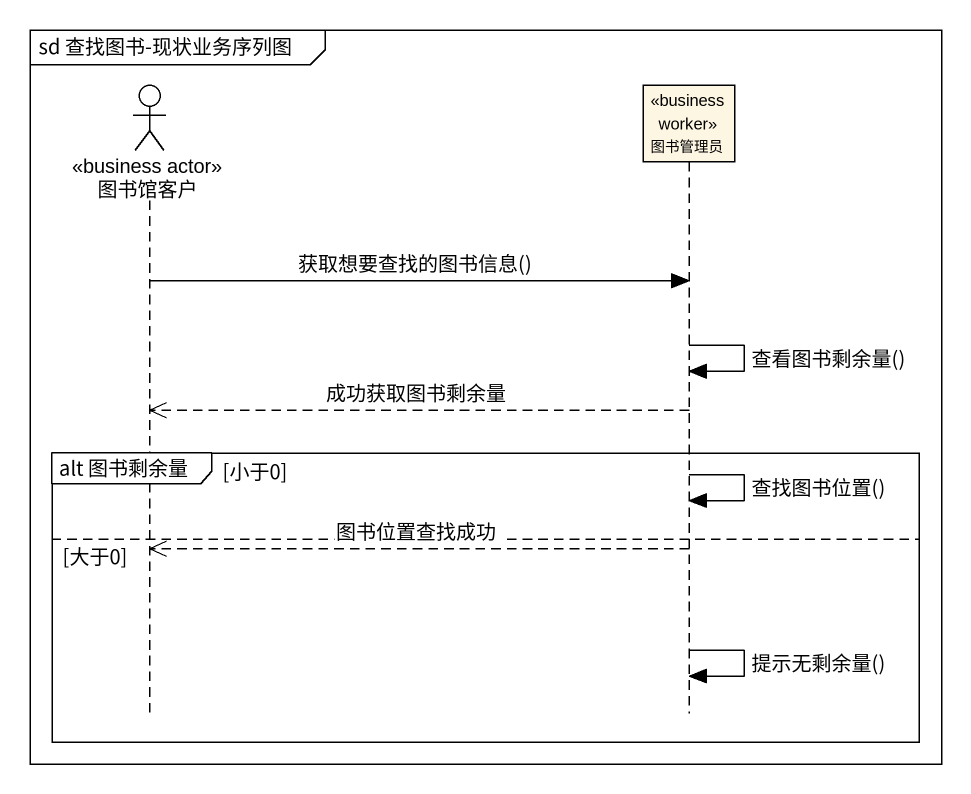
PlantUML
@startuml
mainframe sd 查找图书-现状业务序列图
hide footbox
actor 图书馆客户 <<business actor>>
participant 图书管理员 <<business worker>>

图书馆客户 -> 图书管理员 : 获取想要查找的图书信息()
图书管理员 -> 图书管理员 : 查看图书剩余量()
图书管理员 -->> 图书馆客户 : 成功获取图书剩余量
group alt 图书剩余量 [小于0]
  图书管理员 -> 图书管理员 : 查找图书位置()
else 大于0
  图书管理员 -->> 图书馆客户 : 图书位置查找成功
  图书管理员 -> 图书管理员 : 提示无剩余量()
end
@enduml
